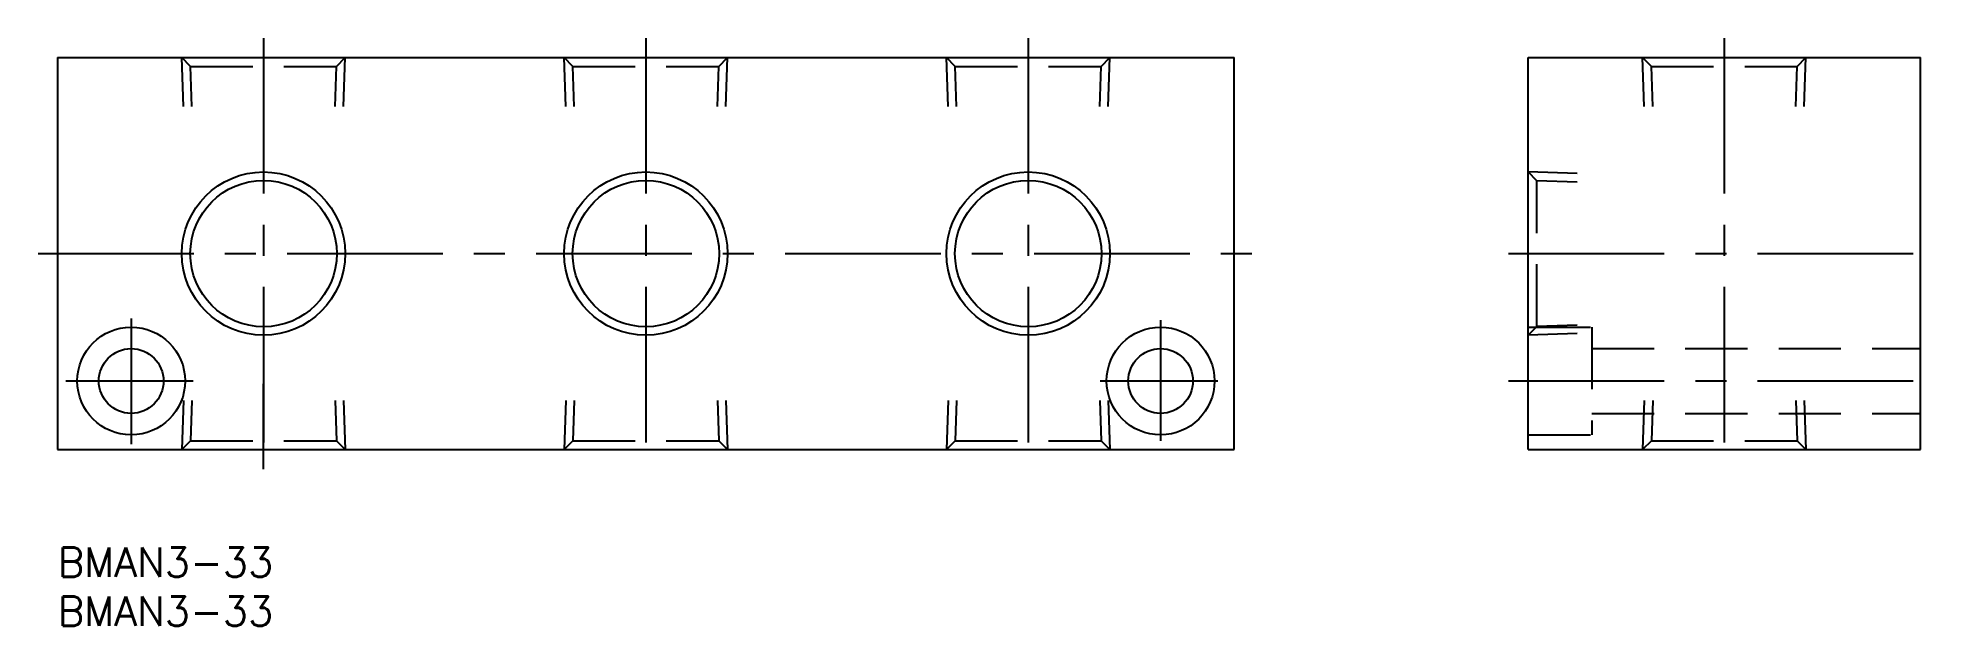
# Model space of a CAD drawing. Extents: x -2 to 192, y -8 to 52.
import ezdxf

# ---------------------------------------------------------------- set-up
doc = ezdxf.new("R2010")
doc.units = 0
doc.header["$LTSCALE"] = 0.5
doc.linetypes.add('CENTER', pattern=[50.8, 31.75, -6.35, 6.35, -6.35])
doc.linetypes.add('DASHED', pattern=[19.05, 12.7, -6.35])
for name, color, linetype in [('MSM_CENTER', 1, 'CENTER'), ('MSM_CONTINUOUS', 7, 'CONTINUOUS'), ('MSM_DASHED', 4, 'DASHED'), ('MSM_NARROW', 5, 'CONTINUOUS'), ('MSM_PART_NUMBER', 7, 'CONTINUOUS')]:
    doc.layers.add(name, color=color, linetype=linetype)
doc.styles.get("Standard").update_dxf_attribs({"font": 'txt.shx', "height": 2, "bigfont": 'bigfont.shx'})

# ---------------------------------------------------------------- blocks, each defined once
blk = doc.blocks.new('*U35')
at = {"layer": 'MSM_PART_NUMBER'}
blk.add_text('BMAN3-33', height=3, dxfattribs=at).set_placement((0, -3))
blk = doc.blocks.new('*U36')
at = {"layer": 'MSM_PART_NUMBER'}
blk.add_text('BMAN3-33', height=3, dxfattribs=at).set_placement((0, -8))

msp = doc.modelspace()

# ---------------------------------------------------------------- linework, layer by layer
at = {"layer": 'MSM_CENTER'}
for p, q in [((21, 52), (21, 8)), ((60, 52), (60, 8)), ((99, 52), (99, 8)), ((170, 52), (170, 8)), ((-2, 30), (122, 30)), ((148, 30), (192, 30)), ((7.5, 23.39), (7.5, 10.57)), ((112.5, 23.22), (112.5, 10.91)), ((0.83, 17), (13.83, 17)), ((21, 8), (21, 16.7)), ((106.34, 17), (118.33, 17)), ((148, 17), (192, 17))]:
    msp.add_line(p, q, dxfattribs=at)
at = {"layer": 'MSM_CONTINUOUS'}
for p, q in [((0, 50), (120, 50)), ((0, 50), (0, 10)), ((120, 10), (120, 50)), ((150, 50), (190, 50)), ((150, 10), (150, 50)), ((190, 10), (190, 50)), ((0, 10), (120, 10)), ((31, 10), (31, 10)), ((60, 10), (60, 10)), ((150, 10), (190, 10))]:
    msp.add_line(p, q, dxfattribs=at)
for centre, radius in [((21, 30), 7.47), ((60, 30), 7.47), ((99, 30), 7.47), ((7.5, 17), 5.5), ((112.5, 17), 5.5), ((7.5, 17), 3.3), ((112.5, 17), 3.3)]:
    msp.add_circle(centre, radius, dxfattribs=at)
at = {"layer": 'MSM_DASHED'}
for p, q in [((12.84, 45), (12.67, 50)), ((13.56, 49.11), (12.67, 50)), ((13.56, 49.11), (28.44, 49.11)), ((13.7, 45), (13.56, 49.11)), ((28.3, 45), (28.44, 49.11)), ((28.44, 49.11), (29.33, 50)), ((29.16, 45), (29.33, 50)), ((51.84, 45), (51.67, 50)), ((52.56, 49.11), (51.67, 50)), ((52.56, 49.11), (67.44, 49.11)), ((52.7, 45), (52.56, 49.11)), ((67.3, 45), (67.44, 49.11)), ((67.44, 49.11), (68.33, 50)), ((68.16, 45), (68.33, 50)), ((90.84, 45), (90.67, 50)), ((91.56, 49.11), (90.67, 50)), ((91.56, 49.11), (106.44, 49.11)), ((91.7, 45), (91.56, 49.11)), ((106.3, 45), (106.44, 49.11)), ((106.44, 49.11), (107.33, 50)), ((107.16, 45), (107.33, 50)), ((161.84, 45), (161.67, 50)), ((162.56, 49.11), (161.67, 50)), ((162.56, 49.11), (177.44, 49.11)), ((162.7, 45), (162.56, 49.11)), ((177.3, 45), (177.44, 49.11)), ((177.44, 49.11), (178.33, 50)), ((178.16, 45), (178.33, 50)), ((155, 38.16), (150, 38.33)), ((150.89, 37.44), (150, 38.33)), ((155, 37.3), (150.89, 37.44)), ((150.89, 22.56), (150.89, 37.44)), ((150.89, 22.56), (150, 21.67)), ((150, 22.5), (156.5, 22.5)), ((155, 21.84), (150, 21.67)), ((155, 22.7), (150.89, 22.56)), ((156.5, 22.5), (156.5, 11.5)), ((156.5, 20.3), (190, 20.3)), ((12.84, 15), (12.67, 10)), ((13.7, 15), (13.56, 10.89)), ((28.3, 15), (28.44, 10.89)), ((29.16, 15), (29.33, 10)), ((51.84, 15), (51.67, 10)), ((52.7, 15), (52.56, 10.89)), ((67.3, 15), (67.44, 10.89)), ((68.16, 15), (68.33, 10)), ((90.84, 15), (90.67, 10)), ((91.7, 15), (91.56, 10.89)), ((106.3, 15), (106.44, 10.89)), ((107.16, 15), (107.33, 10)), ((156.5, 13.7), (190, 13.7)), ((161.84, 15), (161.67, 10)), ((162.7, 15), (162.56, 10.89)), ((177.3, 15), (177.44, 10.89)), ((178.16, 15), (178.33, 10)), ((13.56, 10.89), (12.67, 10)), ((13.56, 10.89), (28.44, 10.89)), ((28.44, 10.89), (29.33, 10)), ((52.56, 10.89), (51.67, 10)), ((52.56, 10.89), (67.44, 10.89)), ((67.44, 10.89), (68.33, 10)), ((91.56, 10.89), (90.67, 10)), ((91.56, 10.89), (106.44, 10.89)), ((106.44, 10.89), (107.33, 10)), ((150, 11.5), (156.5, 11.5)), ((162.56, 10.89), (161.67, 10)), ((162.56, 10.89), (177.44, 10.89)), ((177.44, 10.89), (178.33, 10))]:
    msp.add_line(p, q, dxfattribs=at)
at = {"layer": 'MSM_NARROW'}
for centre in [(21, 30), (60, 30), (99, 30)]:
    msp.add_circle(centre, 8.33, dxfattribs=at)

# ---------------------------------------------------------------- block references
at = {"layer": 'MSM_CONTINUOUS'}
for name in ['*U35', '*U36']:
    msp.add_blockref(name, (0, 0), dxfattribs=at)

doc.saveas('drawing.dxf')
